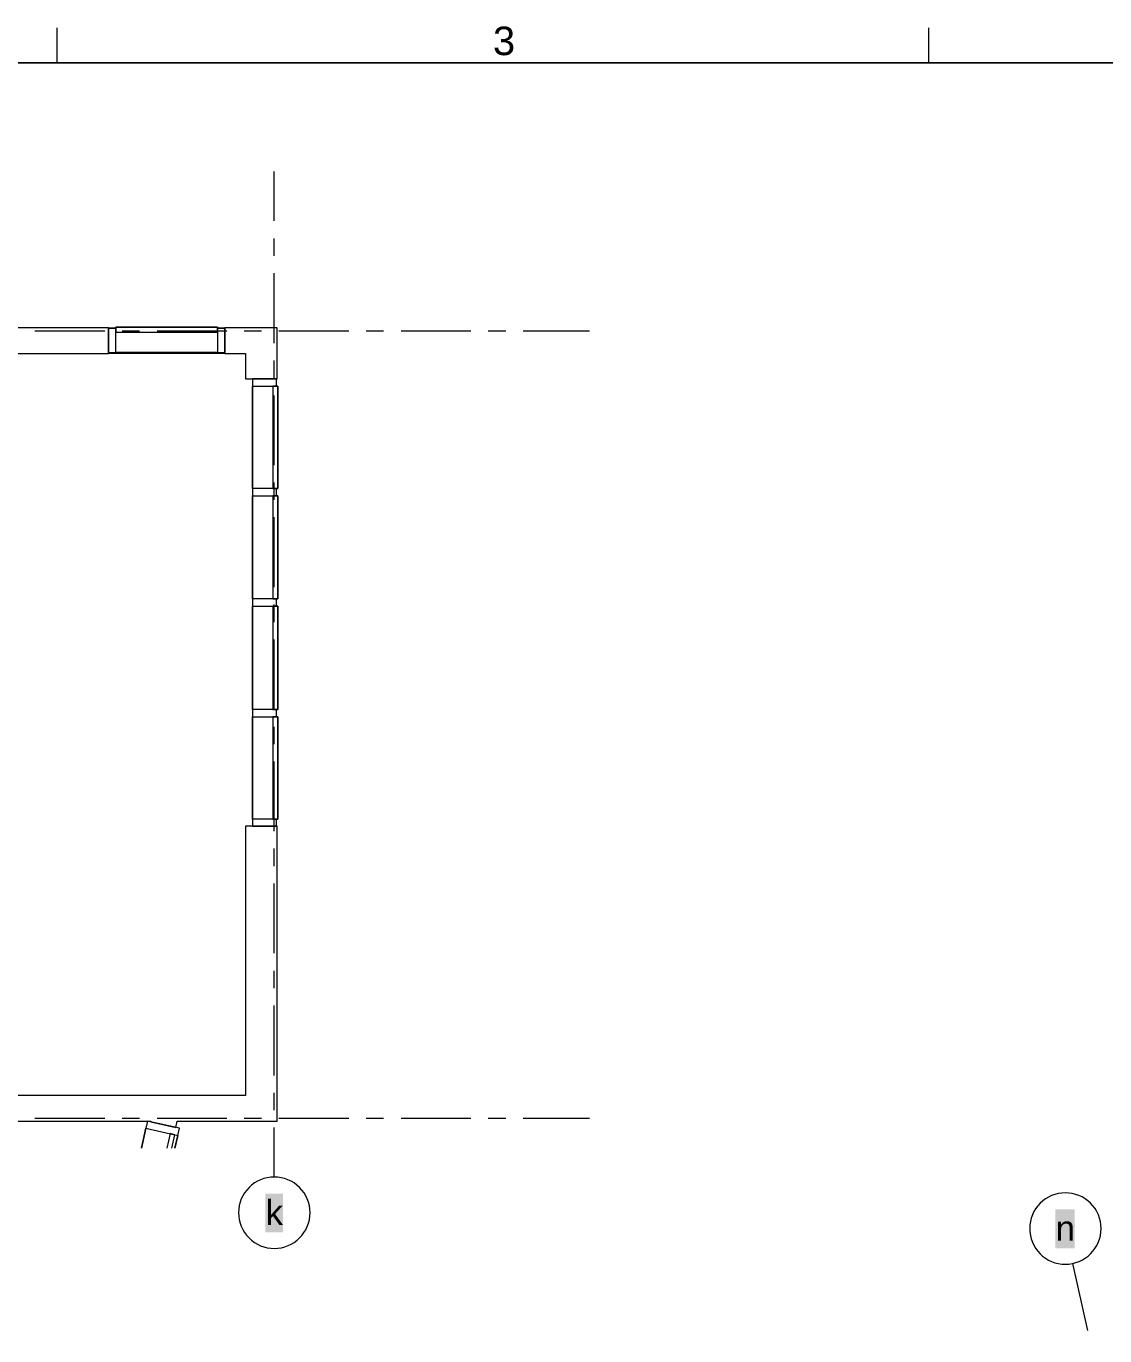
# Model space of a CAD drawing. Header units: millimetres. Extents: x 0.7 to 36.3, y 0.6 to 47.9.
# Drawn here: x 13.41 to 21.13, y 13.87 to 23.25 of the extents above; entities that cross this region are included whole.
import ezdxf

# ---------------------------------------------------------------- set-up
doc = ezdxf.new("R2010")
doc.units = ezdxf.units.MM
doc.header["$LTSCALE"] = 0.007
doc.layers.add('PDF_Geometry', color=7, linetype='Continuous', true_color=0x777777)
doc.layers.add('PDF_Solid Fills', color=7, linetype='Continuous', true_color=0xffffff)
doc.layers.add('PDF_Text', color=7, linetype='Continuous')
doc.styles.add('PDF Arial', font='arial.ttf')
doc.styles.add('PDF GillSansMTCondensed', font='arial.ttf')

msp = doc.modelspace()

# ---------------------------------------------------------------- linework, layer by layer
at = {"layer": 'PDF_Geometry', "color": 7, "lineweight": 9}
for points in [[(13.6261, 22.9924), (13.6261, 23.2424)], [(19.8725, 22.9924), (19.8725, 23.2424)]]:
    msp.add_lwpolyline(points, dxfattribs=at)
msp.add_lwpolyline([(32.3645, 1.0083), (1.135, 1.0083), (32.3645, 1.0083), (32.3645, 22.9929), (1.135, 22.9929), (32.3645, 22.9929)], close=True, dxfattribs=at)
at = {"layer": 'PDF_Geometry', "lineweight": 9}
for points in [[(15.1827, 21.8591), (15.1827, 22.2141)], [(15.1827, 21.6091), (15.1827, 21.7341)], [(15.1827, 20.9841), (15.1827, 21.4841)], [(13.4678, 21.0725), (13.9678, 21.0725)], [(13.9961, 21.0891), (13.9961, 21.0925), (14.0478, 21.0925)], [(14.0928, 21.0725), (14.2178, 21.0725)], [(14.3427, 21.0725), (14.8427, 21.0725)], [(14.7761, 21.0925), (14.8277, 21.0925), (14.8277, 21.0891)], [(14.9661, 21.0725), (15.0911, 21.0725)], [(15.216, 21.0725), (15.716, 21.0725)], [(15.841, 21.0725), (15.966, 21.0725)], [(16.091, 21.0725), (16.591, 21.0725)], [(16.716, 21.0725), (16.841, 21.0725)], [(16.966, 21.0725), (17.4426, 21.0725)], [(14.8277, 20.9175), (14.8277, 20.9091), (13.9961, 20.9091), (13.9961, 20.9175)], [(15.1827, 20.7342), (15.1827, 20.8592)], [(15.0261, 19.9425), (15.0261, 20.6758), (15.0261, 19.9425)], [(15.0261, 19.9425), (15.0261, 20.6758), (15.0261, 19.9425)], [(15.2077, 20.6758), (15.2077, 19.9425), (15.2077, 20.6758)], [(15.2077, 20.6758), (15.2077, 19.9425), (15.2077, 20.6758)], [(15.1827, 20.1108), (15.1827, 20.6092)], [(15.1827, 19.8609), (15.1827, 19.9859)], [(15.0261, 19.1509), (15.0261, 19.8909), (15.0261, 19.1509)], [(15.0261, 19.1509), (15.0261, 19.8909), (15.0261, 19.1509)], [(15.2077, 19.8909), (15.2077, 19.1509), (15.2077, 19.8909)], [(15.2077, 19.8909), (15.2077, 19.1509), (15.2077, 19.8909)], [(15.1827, 19.2359), (15.1827, 19.7359)], [(15.0261, 18.3593), (15.0261, 19.0992), (15.0261, 18.3593)], [(15.0261, 18.3593), (15.0261, 19.0992), (15.0261, 18.3593)], [(15.1827, 18.9859), (15.1827, 19.1109)], [(15.2077, 19.0992), (15.2077, 18.3593), (15.2077, 19.0992)], [(15.2077, 19.0992), (15.2077, 18.3593), (15.2077, 19.0992)], [(15.1827, 18.3609), (15.1827, 18.8609)], [(15.0261, 17.5743), (15.0261, 18.3076), (15.0261, 17.5743)], [(15.0261, 17.5743), (15.0261, 18.3076), (15.0261, 17.5743)], [(15.2077, 18.3076), (15.2077, 17.5743), (15.2077, 18.3076)], [(15.2077, 18.3076), (15.2077, 17.5743), (15.2077, 18.3076)], [(15.1827, 18.1109), (15.1827, 18.2359)], [(15.1827, 17.4876), (15.1827, 17.9859)], [(15.1827, 17.2376), (15.1827, 17.3626)], [(15.1827, 16.6127), (15.1827, 17.1126)], [(15.1827, 16.3627), (15.1827, 16.4877)], [(15.1827, 15.7377), (15.1827, 16.2377)], [(15.1827, 15.4877), (15.1827, 15.6127)], [(13.4678, 15.431), (13.9678, 15.431)], [(14.0928, 15.431), (14.2178, 15.431)], [(14.3427, 15.431), (14.8427, 15.431)], [(14.9661, 15.431), (15.0911, 15.431)], [(15.216, 15.431), (15.716, 15.431)], [(15.841, 15.431), (15.966, 15.431)], [(16.091, 15.431), (16.591, 15.431)], [(16.716, 15.431), (16.841, 15.431)], [(16.966, 15.431), (17.4426, 15.431)], [(14.2311, 15.216), (14.2628, 15.3594), (14.2311, 15.216)], [(15.1827, 15.0077), (15.1827, 15.3644)], [(21.0125, 13.9111), (20.9058, 14.3894)]]:
    msp.add_lwpolyline(points, dxfattribs=at)
at = {"layer": 'PDF_Geometry', "lineweight": 18}
for points in [[(10.3129, 16.591), (10.3229, 16.591), (10.3229, 20.9091), (12.7828, 20.9091), (11.5945, 15.5594), (11.7395, 15.5277), (12.9345, 20.9091), (13.9961, 20.9091), (13.9961, 21.0925), (10.0996, 21.0925), (10.0996, 20.9091), (10.2146, 20.9091), (10.2146, 16.591), (10.2146, 16.5493), (10.3129, 16.5493)], [(14.0478, 21.0891), (13.9961, 21.0891), (13.9961, 20.9175), (14.0478, 20.9175)], [(14.8277, 21.0891), (14.7761, 21.0891), (14.7761, 20.9175), (14.8277, 20.9175)], [(14.8277, 20.9091), (14.9761, 20.9091), (14.9761, 20.7275), (15.2027, 20.7275), (15.2027, 21.0925), (14.9761, 21.0925), (14.8277, 21.0925)], [(15.0261, 20.7275), (15.0261, 20.6758), (15.1977, 20.6758), (15.1977, 20.7275)], [(15.0261, 19.9425), (15.0261, 19.8909), (15.1977, 19.8909), (15.1977, 19.9425)], [(15.0261, 19.1509), (15.0261, 19.0992), (15.1977, 19.0992), (15.1977, 19.1509)], [(15.0261, 18.3593), (15.0261, 18.3076), (15.1977, 18.3076), (15.1977, 18.3593)], [(15.0261, 17.5743), (15.0261, 17.5226), (15.1977, 17.5226), (15.1977, 17.5743)], [(14.9761, 15.5944), (14.3394, 15.5944), (10.3096, 15.5944), (10.3096, 15.4094), (14.2978, 15.4094), (14.2978, 15.4044), (14.4777, 15.3644), (14.4877, 15.4094), (15.2027, 15.4094), (15.2027, 15.5944), (15.2027, 17.5226), (14.9761, 17.5226)], [(14.2744, 15.4094), (14.2628, 15.3594), (14.4911, 15.3077), (14.5027, 15.3594)]]:
    msp.add_lwpolyline(points, close=True, dxfattribs=at)
at = {"layer": 'PDF_Geometry', "lineweight": 9}
for points in [[(14.7761, 21.0991), (14.0478, 21.0991), (14.7761, 21.0991), (14.7761, 21.0891)], [(14.0478, 21.0991), (14.0478, 21.0891)], [(14.7761, 21.0891), (14.7761, 21.0991), (14.0478, 21.0991), (14.7761, 21.0991)], [(14.0478, 21.0991), (14.0478, 21.0891)], [(14.0478, 20.9175), (14.7761, 20.9175)], [(14.0478, 20.9175), (14.7761, 20.9175)], [(15.1977, 20.6758), (15.2077, 20.6758)], [(15.1977, 20.6758), (15.2077, 20.6758)], [(15.1977, 19.9425), (15.2077, 19.9425)], [(15.1977, 19.9425), (15.2077, 19.9425)], [(15.1977, 19.8909), (15.2077, 19.8909)], [(15.1977, 19.8909), (15.2077, 19.8909)], [(15.1977, 19.1509), (15.2077, 19.1509)], [(15.1977, 19.1509), (15.2077, 19.1509)], [(15.1977, 19.0992), (15.2077, 19.0992)], [(15.1977, 19.0992), (15.2077, 19.0992)], [(15.1977, 18.3593), (15.2077, 18.3593)], [(15.1977, 18.3593), (15.2077, 18.3593)], [(15.1977, 18.3076), (15.2077, 18.3076)], [(15.1977, 18.3076), (15.2077, 18.3076)], [(15.1977, 17.5743), (15.2077, 17.5743)], [(15.1977, 17.5743), (15.2077, 17.5743)], [(14.4711, 15.216), (14.4911, 15.3077)]]:
    msp.add_lwpolyline(points, close=True, dxfattribs=at)
at = {"layer": 'PDF_Geometry', "lineweight": 13}
for points in [[(14.7761, 21.0991), (14.0478, 21.0991), (14.0478, 21.0625), (14.7761, 21.0625)], [(15.1727, 20.6758), (15.1727, 19.9425), (15.2077, 19.9425), (15.2077, 20.6758)], [(15.1727, 19.8909), (15.1727, 19.1509), (15.2077, 19.1509), (15.2077, 19.8909)], [(15.1727, 19.0992), (15.1727, 18.3593), (15.2077, 18.3593), (15.2077, 19.0992)], [(15.1727, 18.3076), (15.1727, 17.5743), (15.2077, 17.5743), (15.2077, 18.3076)]]:
    msp.add_lwpolyline(points, close=True, dxfattribs=at)
msp.add_lwpolyline([(14.4494, 15.216), (14.4711, 15.3127), (14.4361, 15.321), (14.4127, 15.216)], dxfattribs=at)
at = {"layer": 'PDF_Geometry', "lineweight": 9}
for points in [[(15.1827, 15.0094, 0.416667), (14.9277, 14.7544, 0.415306), (15.1827, 14.4977, 0.413961), (15.4394, 14.7544, 0.415306)], [(20.8508, 14.8961, 0.416667), (20.5958, 14.6411, 0.415306), (20.8508, 14.3844, 0.413961), (21.1075, 14.6411, 0.415306)]]:
    msp.add_lwpolyline(points, format="xyb", close=True, dxfattribs=at)
at = {"layer": 'PDF_Solid Fills', "lineweight": 9, "transparency": 33554559}
for points in [[(15.1194, 14.6127), (15.2444, 14.6127), (15.1194, 14.8911), (15.2444, 14.8911)], [(20.7808, 14.4994), (20.9175, 14.4994), (20.7808, 14.7777), (20.9175, 14.7777)]]:
    msp.add_solid(points, dxfattribs=at)

# ---------------------------------------------------------------- texts
at = {"layer": 'PDF_Text', "insert": (16.75, 23.148), "char_height": 0.2043, "attachment_point": 4, "style": 'PDF GillSansMTCondensed'}
msp.add_mtext('3', dxfattribs=at)
at = {"layer": 'PDF_Text', "color": 8, "true_color": 0x777777, "char_height": 0.1787, "attachment_point": 4, "style": 'PDF Arial'}
for s, insert in [('k', (15.12, 14.7555)), ('n', (20.7817, 14.6422))]:
    msp.add_mtext(s, dxfattribs=dict(at, insert=insert))

doc.saveas('drawing.dxf')
